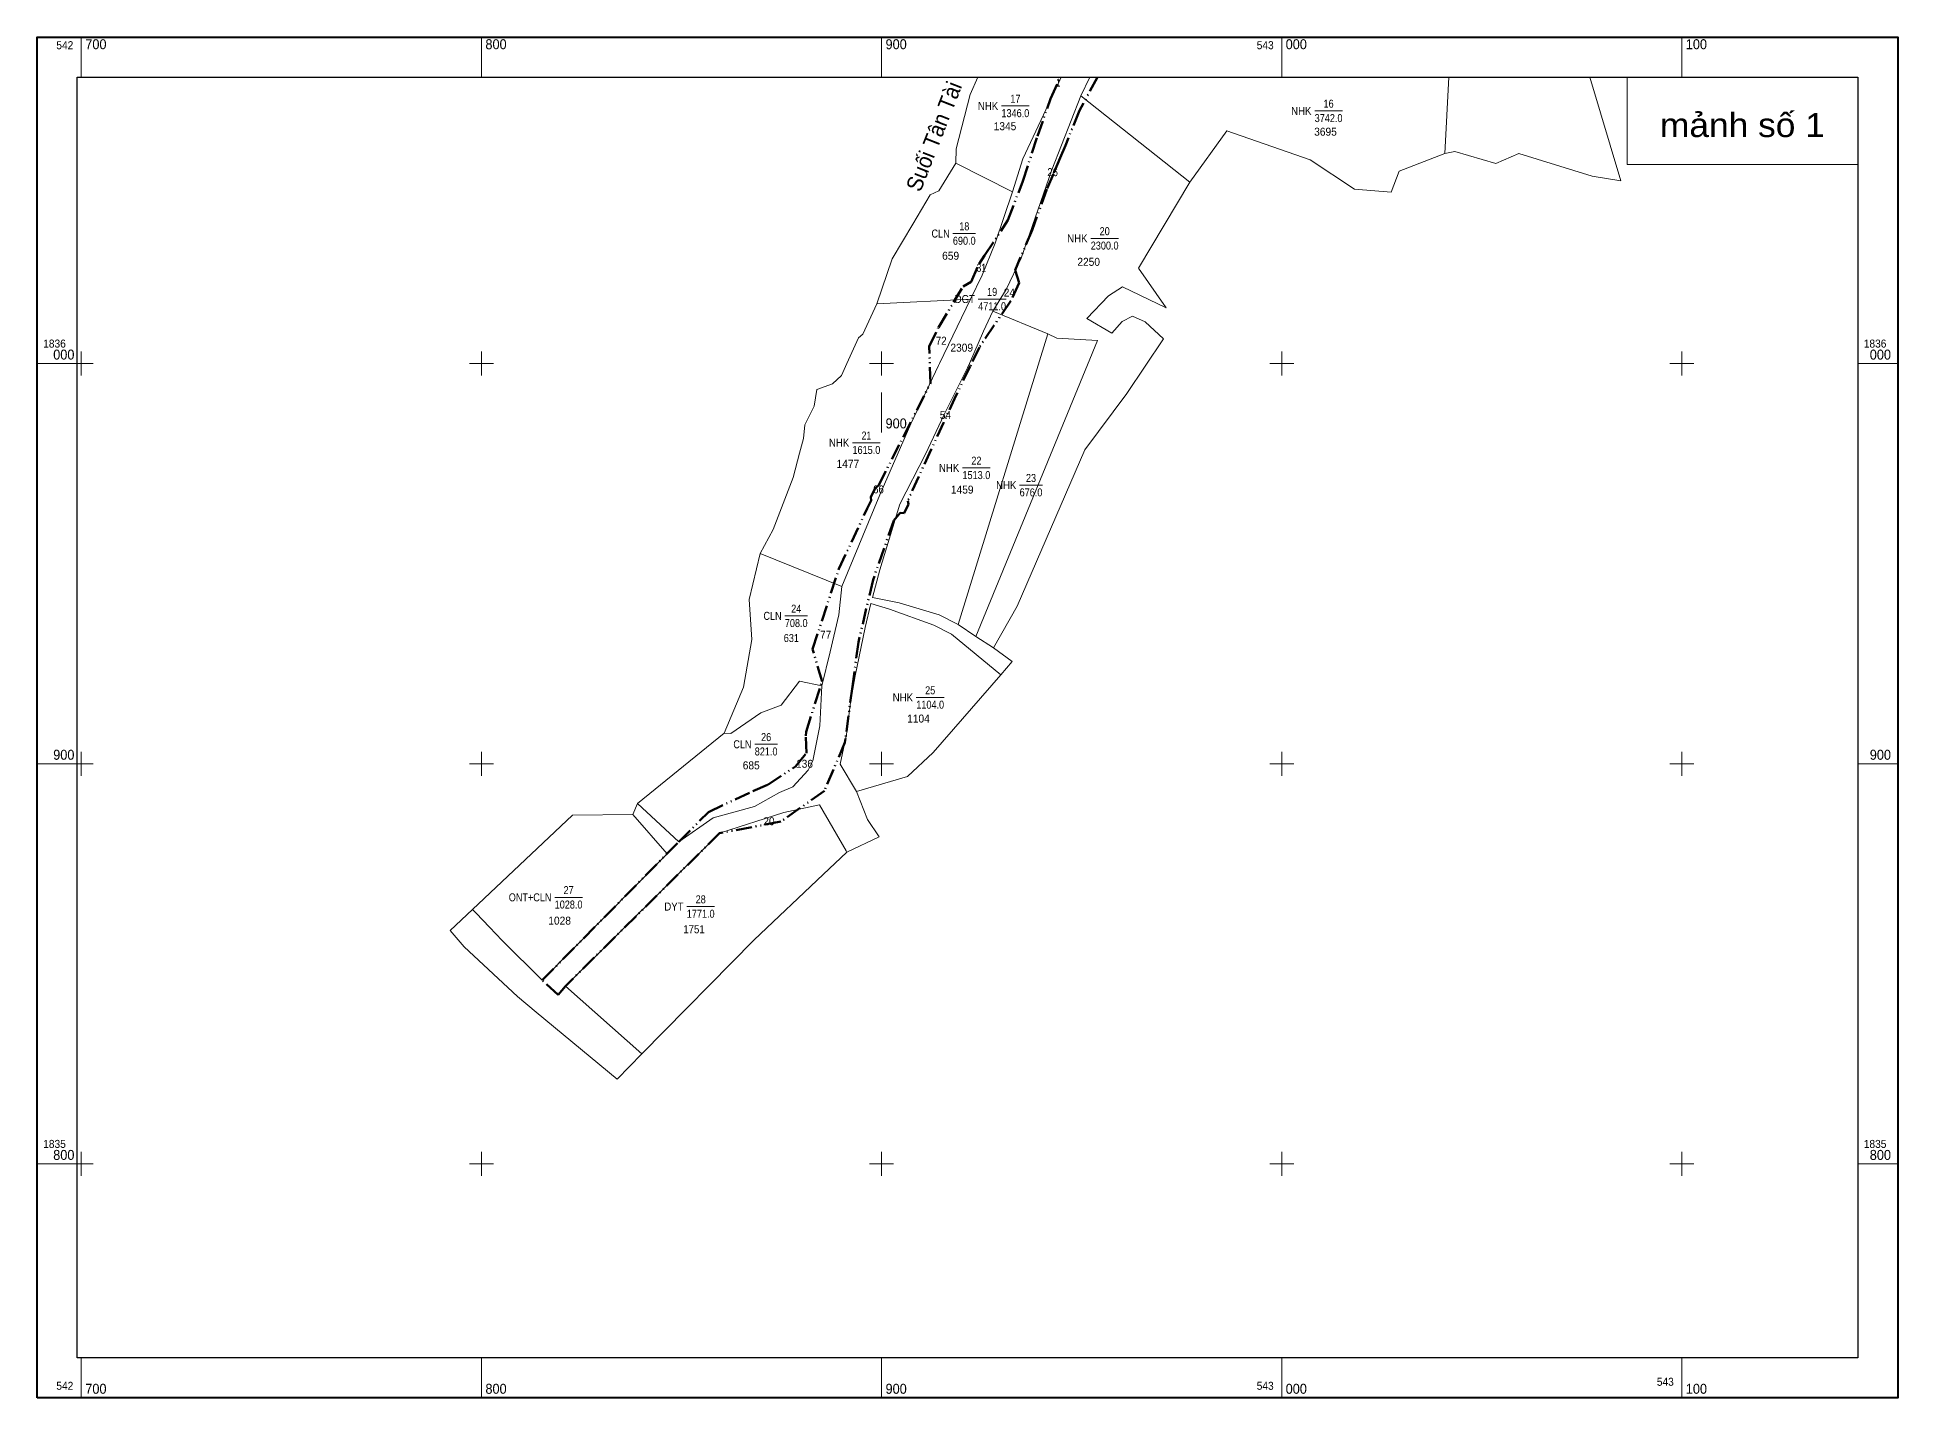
# Model space of a CAD drawing. Header units: metres. Extents: x 541636 to 543584, y 1835239 to 1836590.
# Drawn here: x 542132.1 to 542597.1, y 1835341.1 to 1835681.1 of the extents above; entities that cross this region are included whole.
import ezdxf
from ezdxf.enums import TextEntityAlignment as Align

# ---------------------------------------------------------------- set-up
doc = ezdxf.new("R2010")
doc.units = ezdxf.units.M
doc.header["$LTSCALE"] = 0.8
doc.linetypes.add('DASH_DOUBLE_DOT', pattern=[9.2, 5, -1.2, 0.3, -1.2, 0.3, -1.2])
for name, color, linetype, lineweight in [('10', 7, 'Continuous', 13), ('13', 7, 'Continuous', 13), ('2', 7, 'Continuous', 13), ('52', 7, 'DASH_DOUBLE_DOT', 53), ('63', 7, 'Continuous', 13)]:
    doc.layers.add(name, color=color, linetype=linetype, lineweight=lineweight)
for name, color, linetype in [('39', 7, 'Continuous'), ('4', 7, 'Continuous'), ('5', 7, 'Continuous')]:
    doc.layers.add(name, color=color, linetype=linetype)

msp = doc.modelspace()

# ---------------------------------------------------------------- linework, layer by layer
at = {"layer": '10'}
for p, q in [((542392.98, 1835666.39), (542395.22, 1835671.07)), ((542483.92, 1835652.02), (542484.9, 1835671.07)), ((542527.96, 1835645.21), (542520.16, 1835671.07)), ((542420.2, 1835644.81), (542392.98, 1835666.39)), ((542375.88, 1835642.44), (542361.75, 1835649.6)), ((542365.42, 1835615.65), (542368.32, 1835621.57)), ((542374.28, 1835618.04), (542370.99, 1835612.63)), ((542399.86, 1835616.41), (542394.45, 1835610.8)), ((542368.63, 1835607.61), (542370.99, 1835612.63)), ((542370.99, 1835612.63), (542384.73, 1835606.97)), ((542394.45, 1835610.8), (542400.74, 1835607.15)), ((542403.33, 1835610.03), (542405.9, 1835611.4)), ((542405.9, 1835611.4), (542409.08, 1835609.97)), ((542368.63, 1835607.61), (542365.1, 1835599.51)), ((542400.74, 1835607.15), (542403.33, 1835610.03)), ((542334.49, 1835599.51), (542337.42, 1835605.93)), ((542366.75, 1835531.28), (542371.11, 1835528.45)), ((542375.84, 1835525.06), (542371.11, 1835528.45)), ((542303.8, 1835507.15), (542282.17, 1835489.57)), ((542281.02, 1835486.87), (542265.9, 1835486.64)), ((542282.17, 1835489.57), (542281.02, 1835486.87)), ((542334.48, 1835477.41), (542342.6, 1835481.24)), ((542334.48, 1835477.41), (542328.6, 1835471.81)), ((542311.33, 1835455.54), (542328.6, 1835471.81)), ((542235.31, 1835457.82), (542238.88, 1835453.78)), ((542238.88, 1835453.78), (542252.19, 1835441.35)), ((542256.88, 1835437.43), (542252.19, 1835441.35)), ((542277.07, 1835420.71), (542256.88, 1835437.43))]:
    msp.add_line(p, q, dxfattribs=at)
for points in [[(542361.75, 1835649.6), (542361.78, 1835653.18), (542365.3, 1835666.77), (542367.19, 1835671.07)], [(542388.02, 1835671.07), (542387.46, 1835669.8), (542378.45, 1835650.65), (542375.88, 1835642.44)], [(542392.98, 1835666.39), (542385.73, 1835647.92), (542378.02, 1835625.85), (542374.28, 1835618.04)], [(542420.2, 1835644.81), (542429.45, 1835657.7), (542450.24, 1835650.46), (542461.36, 1835643.07), (542470.52, 1835642.31)], [(542341.99, 1835614.41), (542345.82, 1835625.73), (542351.01, 1835634.34), (542355.33, 1835641.68), (542357.51, 1835642.69), (542361.75, 1835649.6)], [(542470.52, 1835642.31), (542472.54, 1835647.63), (542483.92, 1835652.02)], [(542527.96, 1835645.21), (542520.76, 1835646.35), (542502.47, 1835652.05), (542496.71, 1835649.49), (542486.41, 1835652.52), (542483.92, 1835652.02)], [(542414.25, 1835613.43), (542407.4, 1835623.34), (542420.2, 1835644.81)], [(542375.88, 1835642.44), (542371.56, 1835629.6), (542368.32, 1835621.57)], [(542337.42, 1835605.93), (542338.44, 1835606.89), (542341.99, 1835614.41), (542365.42, 1835615.65), (542357.63, 1835599.51)], [(542414.25, 1835613.43), (542403.35, 1835618.69), (542399.86, 1835616.41)], [(542384.73, 1835606.97), (542362.27, 1835534.27), (542366.75, 1835531.28)], [(542384.73, 1835606.97), (542386.93, 1835605.83), (542397.13, 1835605.25), (542366.75, 1835531.28)], [(542409.08, 1835609.97), (542413.6, 1835605.73), (542404.46, 1835592.07)], [(542303.8, 1835507.15), (542308.68, 1835518.67), (542310.71, 1835530.59), (542310.07, 1835540.57), (542312.84, 1835552.03), (542316.05, 1835558.08), (542321.1, 1835571.07), (542322.65, 1835577.16), (542323.66, 1835580.76), (542324.01, 1835584.19), (542326.33, 1835588.86), (542326.99, 1835593.04), (542330.87, 1835594.43), (542333.15, 1835596.56), (542334.49, 1835599.51)], [(542357.63, 1835599.51), (542357.42, 1835599.07), (542350.51, 1835584.46), (542342.76, 1835566.74)], [(542365.1, 1835599.51), (542364.64, 1835598.45), (542358.77, 1835586.79), (542354.17, 1835576.88), (542347.73, 1835564.41)], [(542404.46, 1835592.07), (542393.95, 1835577.97), (542377.03, 1835538.87), (542371.11, 1835528.45)], [(542312.84, 1835552.03), (542333.22, 1835543.8), (542342.76, 1835566.74)], [(542362.27, 1835534.27), (542357.59, 1835536.75), (542347.53, 1835539.7), (542340.92, 1835541.04), (542342.69, 1835547.99), (542347.73, 1835564.41)], [(542328.25, 1835518.95), (542330.28, 1835527.52), (542332.49, 1835536.7), (542333.22, 1835543.8)], [(542372.98, 1835521.77), (542360.6, 1835531.92), (542356.21, 1835534.18), (542345.11, 1835538.17), (542340.48, 1835539.54), (542339.08, 1835533.6), (542336.58, 1835521.52), (542335.43, 1835514.8), (542334.43, 1835506.83), (542332.81, 1835499.42), (542336.86, 1835492.59)], [(542356.1, 1835502.31), (542372.98, 1835521.77), (542375.84, 1835525.06)], [(542282.17, 1835489.57), (542292.47, 1835480), (542301.09, 1835486.03), (542311.41, 1835488.84), (542317.68, 1835492.3), (542320.99, 1835493.72), (542324.84, 1835497.95), (542325.99, 1835500.21), (542327.76, 1835508.96), (542328.25, 1835518.95)], [(542328.25, 1835518.95), (542322.66, 1835520.18), (542318.07, 1835514.14), (542312.97, 1835512.22), (542305.48, 1835507.07), (542303.8, 1835507.15)], [(542336.86, 1835492.59), (542349.66, 1835496.36), (542356.1, 1835502.31)], [(542336.86, 1835492.59), (542339.67, 1835485.56), (542342.6, 1835481.24)], [(542235.31, 1835457.82), (542240.91, 1835463.1), (542265.9, 1835486.64)], [(542281.02, 1835486.87), (542289.54, 1835477), (542258.33, 1835445.4)], [(542283.29, 1835427.03), (542264.15, 1835443.94), (542302.7, 1835482.16), (542318.76, 1835487.34), (542327.65, 1835489.26)], [(542327.65, 1835489.26), (542334.28, 1835477.76), (542334.48, 1835477.41)], [(542245.17, 1835458.65), (542241.87, 1835462.14), (542240.91, 1835463.1)], [(542245.17, 1835458.65), (542248.34, 1835455.31), (542258.33, 1835445.4)], [(542277.07, 1835420.71), (542283.29, 1835427.03), (542311.33, 1835455.54)]]:
    msp.add_lwpolyline(points, dxfattribs=at)
at = {"layer": '13'}
for p, q in [((542373.13, 1835663.9), (542380.08, 1835663.9)), ((542451.41, 1835662.67), (542458.36, 1835662.67)), ((542360.99, 1835632.01), (542366.68, 1835632.01)), ((542395.46, 1835630.81), (542402.41, 1835630.81)), ((542367.33, 1835615.64), (542374.28, 1835615.64)), ((542335.9, 1835579.73), (542342.85, 1835579.73)), ((542363.39, 1835573.45), (542370.34, 1835573.45)), ((542377.67, 1835569.13), (542383.36, 1835569.13)), ((542318.99, 1835536.48), (542324.68, 1835536.48)), ((542351.84, 1835516.07), (542358.79, 1835516.07)), ((542311.49, 1835504.38), (542317.18, 1835504.38)), ((542261.47, 1835466.13), (542268.42, 1835466.13)), ((542294.49, 1835463.83), (542301.45, 1835463.83))]:
    msp.add_line(p, q, dxfattribs=at)
at = {"layer": '2'}
msp.add_lwpolyline([(542529.51, 1835671.07), (542587.14, 1835671.07), (542587.14, 1835649.23), (542529.51, 1835649.23)], close=True, dxfattribs=at)
at = {"layer": '52'}
for points in [[(542258.33, 1835445.4), (542292.47, 1835480), (542299.9, 1835487.45), (542310.96, 1835492.62), (542314.77, 1835494.27), (542321.63, 1835498.86), (542324.37, 1835502.19), (542324.21, 1835506.51), (542324.28, 1835507.48), (542328.3, 1835520.1), (542325.91, 1835528.16), (542332.48, 1835548.2), (542339.59, 1835563.26), (542340.56, 1835565.26), (542340.51, 1835566.14), (542341.57, 1835568.35), (542342.42, 1835569.04), (542348.64, 1835581.33), (542355.41, 1835594.65), (542355.08, 1835603.77), (542357.38, 1835608.57), (542363.55, 1835618.8), (542365.52, 1835619.95), (542367.57, 1835624.46), (542368.92, 1835626.49), (542374.72, 1835635.32), (542378.46, 1835645.1), (542382.14, 1835656.33), (542385.37, 1835665.7), (542387.89, 1835671.07)], [(542397.17, 1835671.07), (542392.61, 1835662.75), (542389.1, 1835654.01), (542387.77, 1835650.91), (542386.12, 1835646.96), (542384.48, 1835643.1), (542380.82, 1835632.85), (542376.54, 1835622.84), (542377.58, 1835619.66), (542375.45, 1835615.2), (542367.63, 1835603.65), (542365.32, 1835598.86), (542361.8, 1835591.6), (542355.56, 1835578.02), (542349.73, 1835565.24), (542349.89, 1835564.36), (542348.83, 1835562.15), (542347.82, 1835562.18), (542346.23, 1835560.29), (542341.04, 1835545.48), (542337.37, 1835529.87), (542335.88, 1835518.81), (542334.14, 1835505.8), (542334.01, 1835504.84), (542328.86, 1835492.72), (542317.98, 1835485.04), (542302.7, 1835482.16), (542264.15, 1835443.94), (542262.37, 1835441.8), (542258.33, 1835445.4)]]:
    msp.add_lwpolyline(points, dxfattribs=at)
at = {"layer": '63'}
for p, q in [((542143.16, 1835671.07), (542143.16, 1835681.07)), ((542243.16, 1835671.07), (542243.16, 1835681.07)), ((542343.16, 1835671.07), (542343.16, 1835681.07)), ((542443.16, 1835677.97), (542443.16, 1835681.07)), ((542443.16, 1835671.07), (542443.16, 1835681.07)), ((542543.16, 1835677.97), (542543.16, 1835681.07)), ((542543.16, 1835671.07), (542543.16, 1835681.07)), ((542143.16, 1835596.51), (542143.16, 1835602.51)), ((542243.16, 1835596.51), (542243.16, 1835602.51)), ((542243.16, 1835596.51), (542243.16, 1835602.51)), ((542343.16, 1835596.51), (542343.16, 1835602.51)), ((542343.16, 1835596.51), (542343.16, 1835602.51)), ((542443.16, 1835596.51), (542443.16, 1835602.51)), ((542443.16, 1835596.51), (542443.16, 1835602.51)), ((542543.16, 1835596.51), (542543.16, 1835602.51)), ((542543.16, 1835596.51), (542543.16, 1835602.51)), ((542132.14, 1835599.51), (542142.14, 1835599.51)), ((542140.16, 1835599.51), (542146.16, 1835599.51)), ((542240.16, 1835599.51), (542246.16, 1835599.51)), ((542240.16, 1835599.51), (542246.16, 1835599.51)), ((542340.16, 1835599.51), (542346.16, 1835599.51)), ((542340.16, 1835599.51), (542346.16, 1835599.51)), ((542440.16, 1835599.51), (542446.16, 1835599.51)), ((542440.16, 1835599.51), (542446.16, 1835599.51)), ((542540.16, 1835599.51), (542546.16, 1835599.51)), ((542540.16, 1835599.51), (542546.16, 1835599.51)), ((542587.14, 1835599.51), (542597.14, 1835599.51)), ((542343.16, 1835582.31), (542343.16, 1835592.31)), ((542132.14, 1835499.51), (542142.14, 1835499.51)), ((542140.16, 1835499.51), (542146.16, 1835499.51)), ((542143.16, 1835496.51), (542143.16, 1835502.51)), ((542240.16, 1835499.51), (542246.16, 1835499.51)), ((542243.16, 1835496.51), (542243.16, 1835502.51)), ((542340.16, 1835499.51), (542346.16, 1835499.51)), ((542343.16, 1835496.51), (542343.16, 1835502.51)), ((542440.16, 1835499.51), (542446.16, 1835499.51)), ((542443.16, 1835496.51), (542443.16, 1835502.51)), ((542540.16, 1835499.51), (542546.16, 1835499.51)), ((542543.16, 1835496.51), (542543.16, 1835502.51)), ((542587.14, 1835499.51), (542597.14, 1835499.51)), ((542143.16, 1835396.51), (542143.16, 1835402.51)), ((542243.16, 1835396.51), (542243.16, 1835402.51)), ((542343.16, 1835396.51), (542343.16, 1835402.51)), ((542443.16, 1835396.51), (542443.16, 1835402.51)), ((542543.16, 1835396.51), (542543.16, 1835402.51)), ((542132.14, 1835399.51), (542142.14, 1835399.51)), ((542140.16, 1835399.51), (542146.16, 1835399.51)), ((542240.16, 1835399.51), (542246.16, 1835399.51)), ((542340.16, 1835399.51), (542346.16, 1835399.51)), ((542440.16, 1835399.51), (542446.16, 1835399.51)), ((542540.16, 1835399.51), (542546.16, 1835399.51)), ((542587.14, 1835399.51), (542597.14, 1835399.51)), ((542143.16, 1835341.07), (542143.16, 1835351.07)), ((542243.16, 1835341.07), (542243.16, 1835351.07)), ((542343.16, 1835341.07), (542343.16, 1835351.07)), ((542443.16, 1835341.07), (542443.16, 1835351.07)), ((542543.16, 1835341.07), (542543.16, 1835351.07))]:
    msp.add_line(p, q, dxfattribs=at)
at = {"layer": '63', "lineweight": 40}
msp.add_lwpolyline([(542132.14, 1835341.07), (542132.14, 1835681.07), (542597.14, 1835681.07), (542597.14, 1835341.07)], close=True, dxfattribs=at)
at = {"layer": '63'}
msp.add_lwpolyline([(542142.14, 1835671.07), (542587.14, 1835671.07), (542587.14, 1835351.07), (542142.14, 1835351.07)], close=True, dxfattribs=at)
at = {"layer": '63', "lineweight": 25}
msp.add_lwpolyline([(542142.14, 1835351.07), (542142.14, 1835671.07), (542587.14, 1835671.07), (542587.14, 1835351.07)], close=True, dxfattribs=at)

# ---------------------------------------------------------------- texts
at = {"layer": '13'}
for s, width, p in [('17', 0.85, (542376.605, 1835664.69)), ('16', 0.85, (542454.885, 1835663.46)), ('18', 0.85, (542363.835, 1835632.81)), ('20', 0.85, (542398.925, 1835631.6)), ('19', 0.85, (542370.795, 1835616.44)), ('21', 0.8, (542339.38, 1835580.53)), ('22', 0.85, (542366.865, 1835574.25)), ('23', 0.85, (542380.515, 1835569.93)), ('24', 0.85, (542321.835, 1835537.27)), ('25', 0.85, (542355.315, 1835516.87)), ('26', 0.85, (542314.315, 1835505.18)), ('27', 0.85, (542264.945, 1835466.93)), ('28', 0.85, (542297.965, 1835464.63))]:
    msp.add_text(s, height=2, dxfattribs=dict(at, width=width)).set_placement(p, align=Align.CENTER)
at = {"layer": '2'}
for s, width, p in [('NHK', 0.9, (542372.32, 1835662.89)), ('NHK', 0.9, (542450.6, 1835661.66)), ('CLN', 0.85, (542360.19, 1835631.01)), ('NHK', 0.9, (542394.64, 1835629.8)), ('DGT', 0.9, (542366.51, 1835614.64)), ('NHK', 0.9, (542335.09, 1835578.73)), ('NHK', 0.9, (542362.58, 1835572.45)), ('NHK', 0.9, (542376.86, 1835568.13)), ('CLN', 0.85, (542318.19, 1835535.47)), ('NHK', 0.9, (542351.03, 1835515.07)), ('CLN', 0.85, (542310.67, 1835503.38)), ('ONT+CLN', 0.85, (542260.67, 1835465.13)), ('DYT', 0.9, (542293.68, 1835462.83))]:
    msp.add_text(s, height=2, dxfattribs=dict(at, width=width)).set_placement(p, align=Align.RIGHT)
at = {"layer": '2', "width": 1.1}
msp.add_text('mảnh số 1', height=6, dxfattribs=at).set_placement((542558.305, 1835656.12), align=Align.CENTER)
at = {"layer": '39', "width": 0.95}
msp.add_text('Suối Tân Tài', height=4, rotation=68.602, dxfattribs=at).set_placement((542358.117, 1835655.565), align=Align.CENTER)
at = {"layer": '4', "width": 0.85}
for s, p in [('1346.0', (542376.6, 1835661.09)), ('3742.0', (542454.88, 1835659.86)), ('690.0', (542363.83, 1835629.21)), ('2300.0', (542398.92, 1835628)), ('4711.0', (542370.79, 1835612.84)), ('1615.0', (542339.37, 1835576.93)), ('1513.0', (542366.86, 1835570.65)), ('676.0', (542380.51, 1835566.33)), ('708.0', (542321.83, 1835533.67)), ('1104.0', (542355.31, 1835513.27)), ('821.0', (542314.31, 1835501.58)), ('1028.0', (542264.94, 1835463.33)), ('1771.0', (542297.96, 1835461.03))]:
    msp.add_text(s, height=2, dxfattribs=at).set_placement(p, align=Align.CENTER)
at = {"layer": '5'}
for s, width, p in [('1', 0.65, (542387.34, 1835668.73)), ('1345', 0.95, (542374.015, 1835657.83)), ('3695', 0.95, (542454.115, 1835656.46)), ('26', 0.9, (542385.91, 1835646.35)), ('659', 0.95, (542360.425, 1835625.46)), ('2250', 0.95, (542394.925, 1835623.94)), ('31', 0.8, (542368.095, 1835622.45)), ('24', 0.95, (542375.12, 1835616.27)), ('72', 0.9, (542358.08, 1835604.23)), ('2309', 0.95, (542363.195, 1835602.49)), ('54', 0.95, (542359.13, 1835585.68)), ('1477', 0.95, (542334.745, 1835573.46)), ('66', 0.9, (542342.39, 1835567.08)), ('1459', 0.95, (542363.325, 1835567.02)), ('631', 0.85, (542320.615, 1835529.93)), ('77', 0.95, (542329.195, 1835530.76)), ('1104', 0.95, (542352.39, 1835509.8)), ('685', 0.95, (542310.585, 1835498.12)), ('136', 0.95, (542323.9, 1835498.51)), ('20', 0.95, (542315.015, 1835484.14)), ('1028', 0.95, (542262.705, 1835459.31)), ('1751', 0.9, (542296.285, 1835457.15))]:
    msp.add_text(s, height=2, dxfattribs=dict(at, width=width)).set_placement(p, align=Align.CENTER)
at = {"layer": '63', "width": 0.95}
for s, height, p in [('700', 2.5, (542144.16, 1835678.07)), ('800', 2.5, (542244.16, 1835678.07)), ('900', 2.5, (542344.16, 1835678.07)), ('000', 2.5, (542444.16, 1835678.07)), ('100', 2.5, (542544.16, 1835678.07)), ('1836', 2, (542133.64, 1835603.51)), ('1836', 2, (542133.64, 1835603.51)), ('000', 2.5, (542136.14, 1835600.51)), ('1836', 2, (542588.64, 1835603.51)), ('1836', 2, (542588.64, 1835603.51)), ('000', 2.5, (542590.14, 1835600.51)), ('900', 2.5, (542344.16, 1835583.31)), ('900', 2.5, (542136.14, 1835500.51)), ('900', 2.5, (542590.14, 1835500.51)), ('1835', 2, (542133.64, 1835403.51)), ('800', 2.5, (542136.14, 1835400.51)), ('1835', 2, (542588.64, 1835403.51)), ('800', 2.5, (542590.14, 1835400.51)), ('700', 2.5, (542144.16, 1835342.07)), ('800', 2.5, (542244.16, 1835342.07)), ('900', 2.5, (542344.16, 1835342.07)), ('000', 2.5, (542444.16, 1835342.07)), ('100', 2.5, (542544.16, 1835342.07))]:
    msp.add_text(s, height=height, dxfattribs=at).set_placement(p)
for s, p in [('542', (542141.16, 1835678.07)), ('543', (542441.16, 1835678.07)), ('543', (542541.16, 1835344.07)), ('542', (542141.16, 1835343.07)), ('543', (542441.16, 1835343.07))]:
    msp.add_text(s, height=2, dxfattribs=at).set_placement(p, align=Align.RIGHT)

doc.saveas('drawing.dxf')
